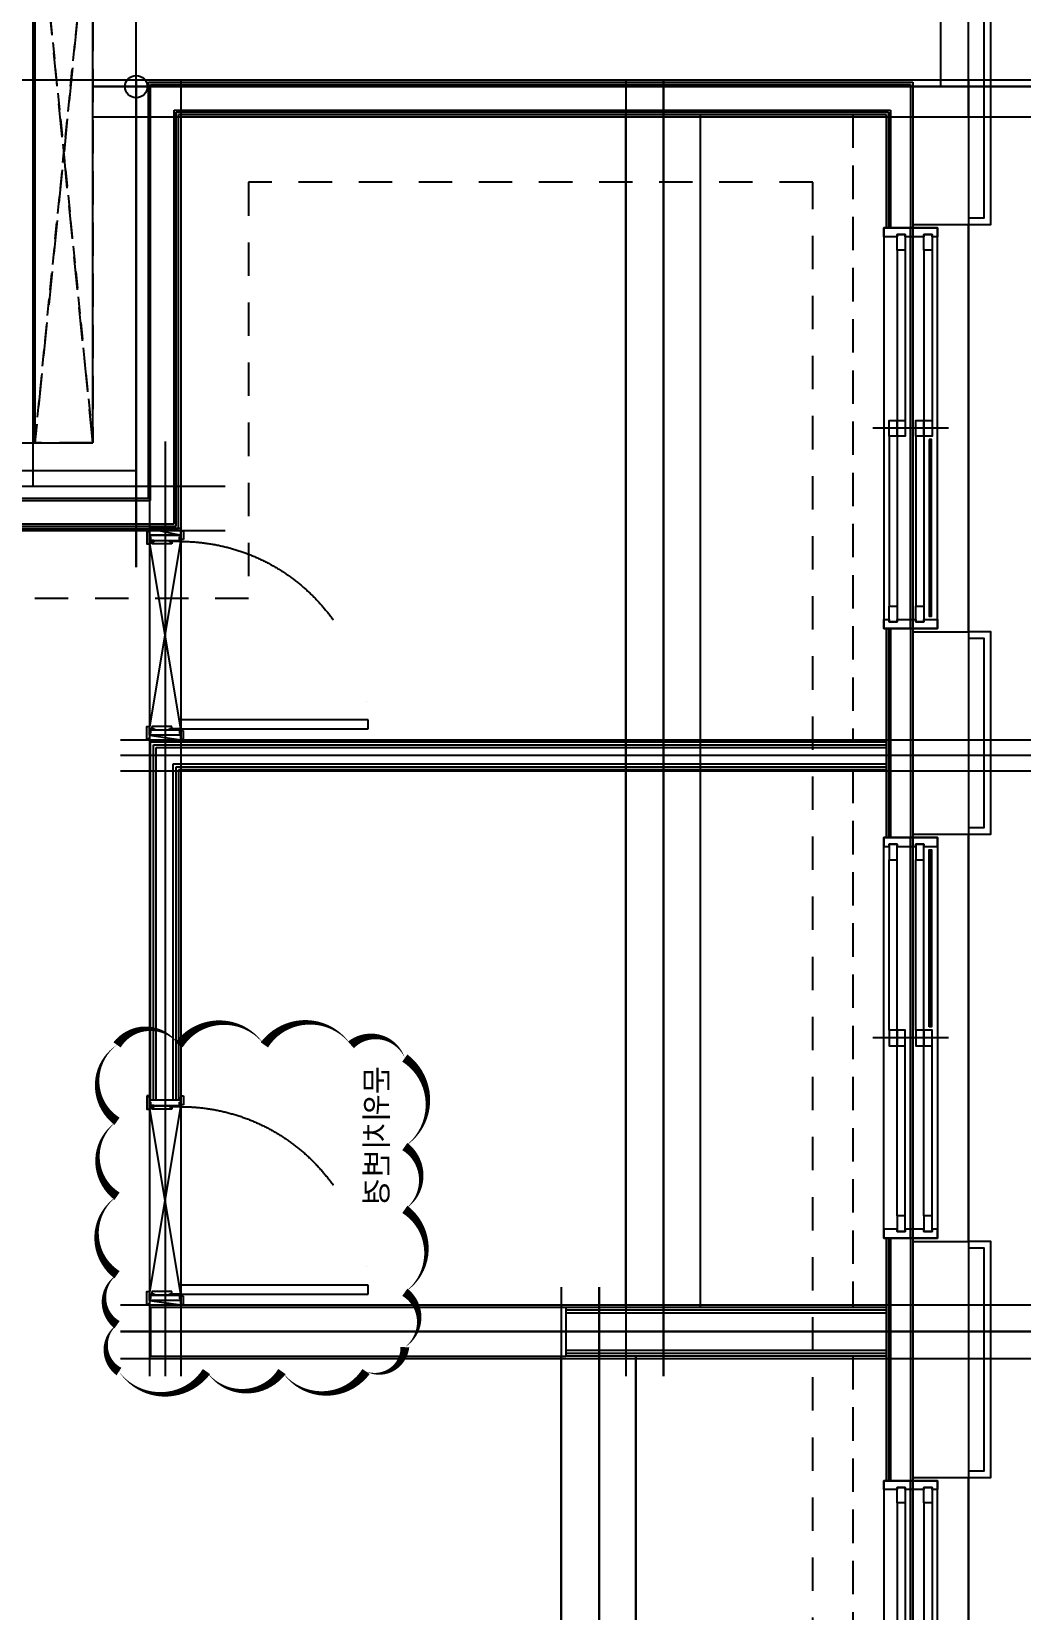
# Model space of a CAD drawing. Header units: millimetres. Extents: x 7294529 to 7346664, y 234399 to 276449.
# Drawn here: x 7337454 to 7341902, y 250077 to 257172 of the extents above; entities that cross this region are included whole.
import ezdxf
from ezdxf.enums import TextEntityAlignment as Align
from ezdxf.xclip import XClip

# ---------------------------------------------------------------- set-up
doc = ezdxf.new("R2010")
doc.units = ezdxf.units.MM
doc.header["$LTSCALE"] = 100
doc.header["$XCLIPFRAME"] = 2
for name, pattern in [('C-303-R-TF_59C+59B+59C$0$CEN', [62, 60, -1, 0, -1]), ('C-303-R-TF_59C+59B+59C$0$HID', [2.3, 1.5, -0.8]), ('C-303-R-TF_59C+59B+59C$0$HID_1', [2.3, 1.5, -0.8]), ('CEN', [62, 60, -1, 0, -1]), ('ST-DASH', [2.7, 1.5, -1.2]), ('U-59B-EX$0$CEN', [62, 60, -1, 0, -1]), ('U-59B-EX$0$DASHDOTX2', [2, 1, -0.5, 0, -0.5]), ('U-59B-EX$0$HID', [2.3, 1.5, -0.8])]:
    doc.linetypes.add(name, pattern=pattern)
for name, color, linetype in [('BP', 7, 'Continuous'), ('C-303-R-TF_59C+59B+59C$0$CEN', 1, 'C-303-R-TF_59C+59B+59C$0$CEN'), ('C-303-R-TF_59C+59B+59C$0$COL', 2, 'Continuous'), ('C-303-R-TF_59C+59B+59C$0$ETC', 6, 'Continuous'), ('C-303-R-TF_59C+59B+59C$0$OPEN', 1, 'C-303-R-TF_59C+59B+59C$0$HID'), ('C-303-R-TF_59C+59B+59C$0$S-구조선', 4, 'Continuous'), ('CEN', 1, 'CEN'), ('DIM', 7, 'Continuous'), ('U-59B-EX$0$A-커텐박스', 11, 'U-59B-EX$0$HID'), ('U-59B-EX$0$C-DOOR', 1, 'Continuous'), ('U-59B-EX$0$CEN', 1, 'U-59B-EX$0$CEN'), ('U-59B-EX$0$CON', 2, 'Continuous'), ('U-59B-EX$0$DOR', 4, 'Continuous'), ('U-59B-EX$0$FIN', 5, 'Continuous'), ('U-59B-EX$0$INSUL_line', 8, 'Continuous'), ('U-59B-EX$0$S-ELE', 4, 'Continuous'), ('U-59B-EX$0$WIN', 4, 'Continuous'), ('U-59B-EX$0$발코니 입면선', 4, 'Continuous'), ('U-59B-EX$0$확장전', 4, 'U-59B-EX$0$HID'), ('결로방지', 4, 'ST-DASH'), ('기단부-석재', 6, 'Continuous')]:
    doc.layers.add(name, color=color, linetype=linetype)
for name, color, linetype, plot in [('C-303-R-TF_59C+59B+59C$0$기준점', 44, 'Continuous', False), ('CUT-LINE', 105, 'Continuous', False), ('U-59B-EX$0$250722_변경사항', 1, 'Continuous', False), ('U-59B-EX$0$MC', 152, 'Continuous', False)]:
    doc.layers.add(name, color=color, linetype=linetype, plot=plot)
doc.styles.add('U-59B-EX$0$맑은고딕', font='')
doc.styles.get('U-59B-EX$0$맑은고딕').set_extended_font_data('Malgun Gothic')

# ---------------------------------------------------------------- blocks, each defined once
blk = doc.blocks.new('C-303-R-TF_59C+59B+59C$0$A$C62283276')
at = {"layer": 'C-303-R-TF_59C+59B+59C$0$기준점'}
for q in [(0, 100), (100, 0)]:
    blk.add_line((0, 0), q, dxfattribs=at)
blk.add_circle((0, 0), 50, dxfattribs=at)
blk = doc.blocks.new('C-303-R-TF_59C+59B+59C$0$S-구조선')
at = {"layer": 'C-303-R-TF_59C+59B+59C$0$S-구조선', "linetype": 'C-303-R-TF_59C+59B+59C$0$HID_1'}
for p, q in [((-9450, 4235), (-9190, 1635)), ((-9450, 1635), (-9190, 4235))]:
    blk.add_line(p, q, dxfattribs=at)
blk.add_lwpolyline([(-9190, 4235), (-9450, 4235), (-9450, 1635), (-9190, 1635)], close=True, dxfattribs=at)
blk = doc.blocks.new('C-303-R-TF_59C+59B+59C', base_point=(0, 0))
at = {"layer": 'C-303-R-TF_59C+59B+59C$0$CEN'}
for p, q in [((0, -1795), (0, 1250)), ((-465, 1125), (-465, -1795)), ((3615, 0), (3615, 1125)), ((4240, 0), (-195, 0)), ((-4920, -1725), (0, -1725)), ((-5035, -1795), (0, -1795))]:
    blk.add_line(p, q, dxfattribs=at)
at = {"layer": 'C-303-R-TF_59C+59B+59C$0$COL'}
for p, q in [((3740, -135), (3740, 1395)), ((-195, -1600), (-195, 1000)), ((-4795, -1600), (-195, -1600))]:
    blk.add_line(p, q, dxfattribs=at)
at = {"layer": 'C-303-R-TF_59C+59B+59C$0$ETC'}
blk.add_line((-455, 1000), (-455, -1600), dxfattribs=at)
at = {"layer": 'C-303-R-TF_59C+59B+59C$0$OPEN', "ltscale": 0.5}
for p, q in [((-455, -1600), (-195, 1000)), ((-455, 1000), (-195, -1600))]:
    blk.add_line(p, q, dxfattribs=at)
at = {"layer": 'C-303-R-TF_59C+59B+59C$0$S-구조선', "xscale": -1}
blk.add_blockref('C-303-R-TF_59C+59B+59C$0$S-구조선', (-9645, -3235), dxfattribs=at)
at = {"layer": 'C-303-R-TF_59C+59B+59C$0$기준점'}
blk.add_blockref('C-303-R-TF_59C+59B+59C$0$A$C62283276', (0, 0), dxfattribs=at)
blk = doc.blocks.new('U-59B-EX$0$WIN_2_1800')
at = {"layer": 'U-59B-EX$0$WIN'}
blk.add_line((0, -290), (0, 50), dxfattribs=at)
at = {"layer": 'U-59B-EX$0$WIN', "color": 5, "linetype": 'Continuous'}
for p, q in [((-800, -60), (-35, -60)), ((35, -24), (800, -24)), ((35, -60), (800, -60)), ((-800, -96), (-35, -96)), ((-800, -180), (-35, -180)), ((35, -144), (800, -144)), ((35, -180), (800, -180)), ((-800, -216), (-35, -216))]:
    blk.add_line(p, q, dxfattribs=at)
at = {"layer": 'U-59B-EX$0$WIN'}
for points in [[(-860, -96), (-870, -96), (-870, -60), (-860, -60), (-860, 0), (-900, 0), (-900, -120), (-860, -120)], [(-900, 0), (900, 0), (900, -120), (-900, -120)], [(860, -24), (870, -24), (870, -60), (860, -60), (860, -120), (900, -120), (900, 0), (860, 0)], [(-870, -96), (-800, -96), (-800, -60), (-870, -60)], [(-35, -60), (35, -60), (35, -24), (-35, -24)], [(-35, -96), (35, -96), (35, -60), (-35, -60)], [(870, -24), (800, -24), (800, -60), (870, -60)], [(-860, -216), (-870, -216), (-870, -180), (-860, -180), (-860, -120), (-900, -120), (-900, -240), (-860, -240)], [(-900, -120), (900, -120), (900, -240), (-900, -240)], [(860, -144), (870, -144), (870, -180), (860, -180), (860, -240), (900, -240), (900, -120), (860, -120)], [(-870, -216), (-800, -216), (-800, -180), (-870, -180)], [(-35, -180), (35, -180), (35, -144), (-35, -144)], [(-35, -216), (35, -216), (35, -180), (-35, -180)], [(870, -144), (800, -144), (800, -180), (870, -180)]]:
    blk.add_lwpolyline(points, close=True, dxfattribs=at)
blk = doc.blocks.new('U-59B-EX$0$WIN_2_2700')
at = {"layer": 'U-59B-EX$0$WIN'}
blk.add_line((350, -290), (350, 50), dxfattribs=at)
at = {"layer": 'U-59B-EX$0$WIN', "color": 5, "linetype": 'Continuous'}
for p, q in [((-1250, -60), (315, -60)), ((385, -24), (1250, -24)), ((385, -60), (1250, -60)), ((-1250, -96), (315, -96)), ((-1250, -180), (315, -180)), ((385, -144), (1250, -144)), ((385, -180), (1250, -180)), ((-1250, -216), (315, -216))]:
    blk.add_line(p, q, dxfattribs=at)
at = {"layer": 'U-59B-EX$0$WIN'}
for points in [[(-1310, -96), (-1320, -96), (-1320, -60), (-1310, -60), (-1310, 0), (-1350, 0), (-1350, -120), (-1310, -120)], [(-1350, 0), (1350, 0), (1350, -120), (-1350, -120)], [(1310, -24), (1320, -24), (1320, -60), (1310, -60), (1310, -120), (1350, -120), (1350, 0), (1310, 0)], [(-1320, -96), (-1250, -96), (-1250, -60), (-1320, -60)], [(315, -60), (385, -60), (385, -24), (315, -24)], [(315, -96), (385, -96), (385, -60), (315, -60)], [(1320, -24), (1250, -24), (1250, -60), (1320, -60)], [(-1310, -216), (-1320, -216), (-1320, -180), (-1310, -180), (-1310, -120), (-1350, -120), (-1350, -240), (-1310, -240)], [(-1350, -120), (1350, -120), (1350, -240), (-1350, -240)], [(1310, -144), (1320, -144), (1320, -180), (1310, -180), (1310, -240), (1350, -240), (1350, -120), (1310, -120)], [(-1320, -216), (-1250, -216), (-1250, -180), (-1320, -180)], [(315, -180), (385, -180), (385, -144), (315, -144)], [(315, -216), (385, -216), (385, -180), (315, -180)], [(1320, -144), (1250, -144), (1250, -180), (1320, -180)]]:
    blk.add_lwpolyline(points, close=True, dxfattribs=at)
blk = doc.blocks.new('U-59B-EX$0$A$C42d6a0a8')
at = {"layer": 'U-59B-EX$0$C-DOOR'}
for p, q in [((0, 49), (-140, 891)), ((-140, 891), (-140, 49)), ((-140, 49), (0, 891)), ((0, 891), (0, 49))]:
    blk.add_line(p, q, dxfattribs=at)
at = {"layer": 'U-59B-EX$0$C-DOOR', "linetype": 'U-59B-EX$0$DASHDOTX2', "ltscale": 8}
blk.add_arc((-139.3, 47.3), 843.7, 90.04644, 177.166, dxfattribs=at)
at = {"layer": 'U-59B-EX$0$DOR'}
for p, q in [((-152, 940), (-152, 900)), ((-145, 940), (-152, 940)), ((-145, 935), (-145, 940)), ((-140, 935), (-145, 935)), ((-140, 900), (-140, 935)), ((-152, 900), (-140, 900)), ((-140, 912), (-140, 920)), ((-140, 920), (0, 920)), ((-135, 912), (-140, 912)), ((-135, 911), (-140, 911)), ((-140, 911), (-140, 891)), ((-140, 891), (-90, 891)), ((-135, 896), (-135, 912)), ((-135, 896), (-135, 911)), ((-5, 896), (-135, 896)), ((-90, 896), (-135, 896)), ((-89, 890), (-100, 890)), ((-100, 890), (-100, 880)), ((-100, 880), (-10, 880)), ((-90, 891), (-90, 896)), ((-21, 895), (-89, 895)), ((-89, 895), (-89, 890)), ((-21, 890), (-21, 895)), ((-10, 890), (-21, 890)), ((-10, 880), (-10, 890)), ((0, 912), (-5, 912)), ((-5, 912), (-5, 896)), ((0, 920), (0, 912)), ((-982, 49), (-982, 89)), ((-982, 89), (-140, 89)), ((-140, 89), (-140, 49)), ((-140, 49), (-982, 49)), ((-152, 0), (-152, 40)), ((-152, 40), (-140, 40)), ((-145, 0), (-152, 0)), ((-140, 5), (-145, 5)), ((-145, 5), (-145, 0)), ((-140, 49), (-90, 49)), ((-140, 29), (-140, 49)), ((-140, 40), (-140, 5)), ((-135, 29), (-140, 29)), ((-135, 28), (-140, 28)), ((-140, 28), (-140, 20)), ((-140, 20), (0, 20)), ((-5, 44), (-135, 44)), ((-135, 44), (-135, 28)), ((-90, 44), (-135, 44)), ((-135, 44), (-135, 29)), ((-100, 50), (-100, 60)), ((-100, 60), (-10, 60)), ((-89, 50), (-100, 50)), ((-90, 49), (-90, 44)), ((-89, 45), (-89, 50)), ((-21, 45), (-89, 45)), ((-10, 50), (-21, 50)), ((-21, 50), (-21, 45)), ((-10, 60), (-10, 50)), ((-5, 28), (-5, 44)), ((0, 28), (-5, 28)), ((0, 20), (0, 28))]:
    blk.add_line(p, q, dxfattribs=at)
at = {"layer": 'U-59B-EX$0$DOR', "color": 8}
for p, q in [((-140, 0), (-140, 20)), ((-140, 20), (0, 20)), ((0, 20), (-140, 0)), ((0, 0), (-140, 0)), ((0, 20), (0, 0))]:
    blk.add_line(p, q, dxfattribs=at)
at = {"layer": 'U-59B-EX$0$DOR'}
for points in [[(12, 940), (12, 880), (0, 880), (0, 935), (5, 935), (5, 940)], [(0, 891), (-20, 891), (-20, 896), (-5, 896), (-5, 911), (0, 911)], [(0, 49), (-20, 49), (-20, 44), (-5, 44), (-5, 29), (0, 29)], [(12, 0), (12, 60), (0, 60), (0, 5), (5, 5), (5, 0)]]:
    blk.add_lwpolyline(points, close=True, dxfattribs=at)
blk = doc.blocks.new('U-59B-EX$0$S-CEN')
at = {"layer": 'U-59B-EX$0$S-ELE', "color": 8, "linetype": 'U-59B-EX$0$CEN'}
for p, q in [((-1795, 8085), (-1795, 3340)), ((0, -500), (0, 3940)), ((-5595, -500), (-5595, 3810)), ((200, 3740), (-2160, 3740)), ((-14225, 1660), (-5395, 1660)), ((-5795, 1370), (200, 1370)), ((200, 0), (-14225, 0))]:
    blk.add_line(p, q, dxfattribs=at)
at = {"layer": 'U-59B-EX$0$S-ELE', "color": 4}
for p, q in [((-6250, 250), (-8980, 250)), ((-3360, 250), (-5190, 250)), ((-620, 250), (-2450, 250)), ((-8980, 0), (-6250, 0)), ((-5190, 0), (-3360, 0)), ((-2450, 0), (-620, 0))]:
    blk.add_line(p, q, dxfattribs=at)
blk = doc.blocks.new('*U135')
at = {"layer": 'U-59B-EX$0$WIN'}
blk.add_line((15, 8), (810, 8), dxfattribs=at)
at = {"layer": 'U-59B-EX$0$WIN', "color": 8}
blk.add_lwpolyline([(15, 13.4), (810, 13.4), (810, 2.6), (15, 2.6)], close=True, dxfattribs=at)
blk = doc.blocks.new('U-59B-EX', base_point=(0, 0))
at = {"layer": 'U-59B-EX$0$250722_변경사항'}
blk.add_lwpolyline([(-1608.7, -5039, 0, 40, -0.520567), (-1265.4, -5039, 0, 40, -0.520567), (-928.7, -5039, 0, 40, -0.520567), (-575.9, -5039, 0, 40, -0.520567), (-351.1, -5039, 0, 40, -0.520567), (-140.7, -5047.6, 0, 40, -0.520567), (-140.7, -5441, 0, 40, -0.520567), (-140.7, -5780, 0, 40, -0.520567), (-140.7, -6158, 0, 40, -0.520567), (-250.3, -6332.2, 0, 40, -0.520567), (-497.1, -6332.2, 0, 40, -0.520567), (-869.6, -6332.2, 0, 40, -0.520567), (-1151.9, -6332.2, 0, 40, -0.520567), (-1549.5, -6332.2, 0, 40, -0.520567), (-1608.7, -6089.9, 0, 40, -0.520567), (-1608.7, -5701, 0, 40, -0.520567), (-1608.7, -5317.1, 0, 40, -0.520567)], format="xyseb", close=True, dxfattribs=at)
at = {"layer": 'U-59B-EX$0$A-커텐박스'}
for p, q in [((-5790, -8345), (-2970, -8345)), ((-2845, -8345), (-430, -8345)), ((-210, -8345), (3610, -8345))]:
    blk.add_line(p, q, dxfattribs=at)
at = {"layer": 'U-59B-EX$0$CEN'}
for p, q in [((-4120, -780), (-4120, -5525)), ((-5915, -4925), (-5915, -9365)), ((-2910, -5055), (-2910, -9365)), ((-320, -5055), (-320, -9365)), ((-3755, -5125), (-6115, -5125)), ((-4320, -5255), (-120, -5255)), ((-520, -7205), (8310, -7205)), ((-6115, -7495), (-120, -7495)), ((-6115, -8865), (8310, -8865))]:
    blk.add_line(p, q, dxfattribs=at)
at = {"layer": 'U-59B-EX$0$CON'}
for p, q in [((-4065, -1035), (-4065, -5180)), ((-5935, -5180), (-5935, -8615)), ((-4065, -5180), (-5935, -5180)), ((-430, -5190), (-430, -7055)), ((-430, -5190), (-210, -5190)), ((-210, -5190), (-210, -7055)), ((-430, -7055), (-210, -7055)), ((-5935, -8615), (-5295, -8615)), ((-5295, -8615), (-5295, -8865)), ((-3465, -8615), (-2555, -8615)), ((-3465, -8615), (-3465, -8865)), ((-2555, -8615), (-2555, -8865)), ((-725, -8615), (335, -8615)), ((-725, -8615), (-725, -8865)), ((335, -8615), (335, -8865)), ((-6060, -8865), (-5295, -8865)), ((-3465, -8865), (-2555, -8865)), ((-725, -8865), (335, -8865))]:
    blk.add_line(p, q, dxfattribs=at)
at = {"layer": 'U-59B-EX$0$DOR', "color": 8}
blk.add_line((-3930, -5185), (-3900, -5325), dxfattribs=at)
blk.add_lwpolyline([(-3930, -5185), (-3900, -5185), (-3900, -5325), (-3930, -5325)], close=True, dxfattribs=at)
at = {"layer": 'U-59B-EX$0$FIN'}
for p, q in [((-3940, -4075), (-3940, -5305)), ((-3930, -4075), (-3930, -5315)), ((-2970, -5190), (-2970, -8495)), ((-1360, -5190), (-2970, -5190)), ((-2957.5, -5202.5), (-2957.5, -8495)), ((-1360, -5202.5), (-2957.5, -5202.5)), ((-2945, -5215), (-2945, -8495)), ((-1360, -5215), (-2945, -5215)), ((-5800, -5305), (-5800, -8505)), ((-3940, -5305), (-5800, -5305)), ((-5790, -5315), (-5790, -8495)), ((-3930, -5315), (-5790, -5315)), ((-2870, -8495), (-2870, -5290)), ((-2870, -5290), (-1360, -5290)), ((-2857.5, -8495), (-2857.5, -5302.5)), ((-2857.5, -5302.5), (-1360, -5302.5)), ((-2845, -8495), (-2845, -5315)), ((-2845, -5315), (-1360, -5315)), ((-5800, -8505), (-5280, -8505)), ((-5790, -8495), (-5280, -8495)), ((-3480, -8495), (-2540, -8495)), ((-3480, -8505), (-2540, -8505)), ((-740, -8495), (350, -8495)), ((-740, -8505), (350, -8505))]:
    blk.add_line(p, q, dxfattribs=at)
for points in [[(-430, -7055), (-430, -8495)], [(-417.5, -7055), (-417.5, -8495)], [(-405, -7055), (-405, -8495)], [(-235, -8495), (-235, -7055)], [(-222.5, -8495), (-222.5, -7055)], [(-210, -8495), (-210, -7055)]]:
    blk.add_lwpolyline(points, dxfattribs=at)
at = {"layer": 'U-59B-EX$0$INSUL_line'}
for p, q in [((-4055, -1045), (-4055, -5190)), ((-3950, -1150), (-3950, -5295)), ((-5925, -5190), (-5925, -8605)), ((-4055, -5190), (-5925, -5190)), ((-5810, -5295), (-5810, -8515)), ((-3950, -5295), (-5810, -5295)), ((-5810, -8515), (-5280, -8515)), ((-3480, -8515), (-2540, -8515)), ((-740, -8515), (350, -8515)), ((-5925, -8605), (-5280, -8605)), ((-3480, -8605), (-2540, -8605)), ((-740, -8605), (350, -8605))]:
    blk.add_line(p, q, dxfattribs=at)
at = {"layer": 'U-59B-EX$0$MC'}
for p, q in [((-3920, -3815), (-3920, -5525)), ((-5780, -4925), (-5780, -9365)), ((-2980, -5055), (-2980, -9365)), ((-2840, -5055), (-2840, -9365)), ((-440, -5055), (-440, -9365)), ((-200, -5055), (-200, -9365)), ((-4320, -5185), (-120, -5185)), ((-6115, -5325), (-120, -5325)), ((-520, -7035), (8310, -7035)), ((-6115, -7325), (-120, -7325))]:
    blk.add_line(p, q, dxfattribs=at)
at = {"layer": 'U-59B-EX$0$발코니 입면선'}
for p, q in [((-3465, -8865), (-5295, -8865)), ((-2555, -8865), (-725, -8865)), ((3065, -8865), (335, -8865))]:
    blk.add_line(p, q, dxfattribs=at)
at = {"layer": 'U-59B-EX$0$확장전', "const_width": 10}
for points in [[(-210, -7035), (3610, -7035)], [(-5790, -7325), (-430, -7325)], [(-210, -7370), (3610, -7370)], [(-5790, -7660), (-430, -7660)]]:
    blk.add_lwpolyline(points, dxfattribs=at)
blk.add_blockref('*U135', (-4345, -8701))
at = {"xscale": -1}
blk.add_blockref('*U135', (-1675, -8701), dxfattribs=at)
at = {"layer": 'U-59B-EX$0$DOR'}
for p, rotation in [((-2980, -5185), 90), ((-440, -5185), 90.00000000000001)]:
    blk.add_blockref('U-59B-EX$0$A$C42d6a0a8', p, dxfattribs=dict(at, rotation=rotation))
at = {"layer": 'U-59B-EX$0$S-ELE', "xscale": -1}
blk.add_blockref('U-59B-EX$0$S-CEN', (-5915, -8865), dxfattribs=at)
at = {"layer": 'U-59B-EX$0$발코니 입면선'}
for name, p in [('U-59B-EX$0$WIN_2_1800', (-4380, -8485)), ('U-59B-EX$0$WIN_2_2700', (1700, -8485))]:
    blk.add_blockref(name, p, dxfattribs=at)
at = {"layer": 'U-59B-EX$0$발코니 입면선', "xscale": -1}
blk.add_blockref('U-59B-EX$0$WIN_2_1800', (-1640, -8485), dxfattribs=at)
at = {"layer": 'U-59B-EX$0$250722_변경사항', "style": 'U-59B-EX$0$맑은고딕'}
blk.add_text('문위치변경', height=100, dxfattribs=at).set_placement((-1198.6, -6204.5), align=Align.MIDDLE_CENTER)
blk = doc.blocks.new('DIM-303-TF')
at = {"layer": 'CEN'}
for p, q in [((46990, -19525), (48335, -19525)), ((46990, -22530), (48335, -22530)), ((46990, -25120), (48335, -25120))]:
    blk.add_line(p, q, dxfattribs=at)
blk = doc.blocks.new('기단부-303-TF')
at = {"layer": '기단부-석재'}
for points in [[(13385, -2685), (13485, -2685), (13485, -185), (13385, -185)], [(13385, -2655), (13455, -2655), (13455, -215), (13385, -215)], [(13385, -5425), (13485, -5425), (13485, -4515), (13385, -4515)], [(13385, -5395), (13455, -5395), (13455, -4545), (13385, -4545)], [(13385, -8315), (13485, -8315), (13485, -7255), (13385, -7255)], [(13385, -8285), (13455, -8285), (13455, -7285), (13385, -7285)]]:
    blk.add_lwpolyline(points, dxfattribs=at)

msp = doc.modelspace()

# ---------------------------------------------------------------- linework, layer by layer
at = {"layer": 'CUT-LINE'}
msp.add_lwpolyline([(7332780.7, 251209.4), (7334701.7, 251209.4), (7334701.7, 253074.4), (7333779.4, 253074.4), (7333779.4, 256954.4), (7342164.4, 256954.4), (7342164.4, 242699.4), (7332798, 242699.4)], close=True, dxfattribs=at)

# ---------------------------------------------------------------- block references
at = {"layer": 'BP'}
msp.add_blockref('C-303-R-TF_59C+59B+59C', (7337924.4, 256924.4), dxfattribs=at)

# ---------------------------------------------------------------- next in the draw order: block references
ref = msp.add_blockref('U-59B-EX', (7332799.4, 251009.4), dxfattribs=dict(xscale=-1, rotation=90))
XClip(ref).set_block_clipping_path([(-200.0000000025, 18.6626555426), (-199.9999999993, -1902.3864105549), (-2065.0000000006, -1902.3864105558), (-2065.0000000006, -980.0000000009), (-5945.0000000005, -980.0000000009), (-5945.0000000005, -9365), (8309.9999999995, -9365), (8309.9999999995, 1.3373444583)])

# ---------------------------------------------------------------- next in the draw order: linework, layer by layer
at = {"layer": '결로방지'}
msp.add_lwpolyline([(7339514.4, 247399.4), (7339514.4, 247734.4), (7340964.4, 247734.4), (7340964.4, 256494.4), (7338429.4, 256494.4), (7338429.4, 254624.4), (7334284.4, 254624.4), (7334284.4, 253524.4), (7335539.4, 253524.4), (7335539.4, 250504.4), (7332924.4, 250504.4)], dxfattribs=at)

# ---------------------------------------------------------------- next in the draw order: block references
at = {"layer": 'DIM'}
msp.add_blockref('DIM-303-TF', (7294674.4, 276449.4), dxfattribs=at)
at = {"layer": '기단부-석재'}
msp.add_blockref('기단부-303-TF', (7328279.4, 258989.4), dxfattribs=at)

doc.saveas('drawing.dxf')
